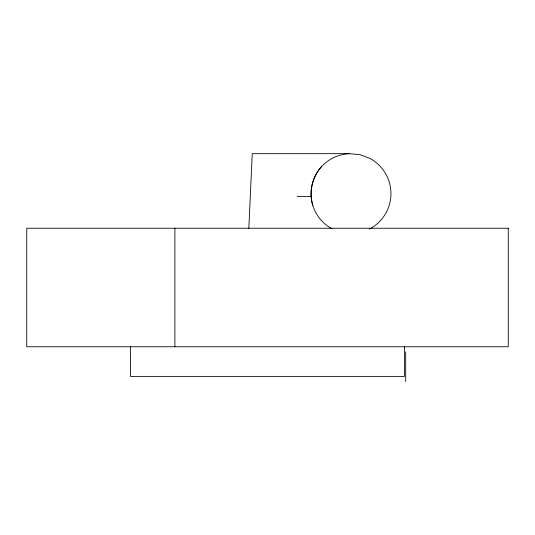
<?xml version="1.0" encoding="UTF-8"?>
<svg xmlns="http://www.w3.org/2000/svg" width="535" height="535" viewBox="0 0 535 535"><rect width="100%" height="100%" fill="white"/><g stroke="black" fill="none" stroke-linecap="round" stroke-linejoin="round"><path stroke-width="0.8" d="M248.822 228.391L252.252 153.672L349.602 153.672L359.988 154.682L369.759 158.34A39.951 39.951 0 0 1 369.331 229.114M321.756 166.331C312.326 176.777 308.855 191.737 312.734 205.266M297.146 196.579L311.29 196.579M405.697 351.896L405.697 381.522M404.54 346.754L404.54 376.386L130.46 376.386L130.46 346.754M174.905 228.231L174.905 346.754M332.188 228.886A39.951 39.951 0 0 1 349.616 153.699M508.25 228.231L26.75 228.231L26.75 346.754L508.25 346.754L508.25 228.231"/></g></svg>
